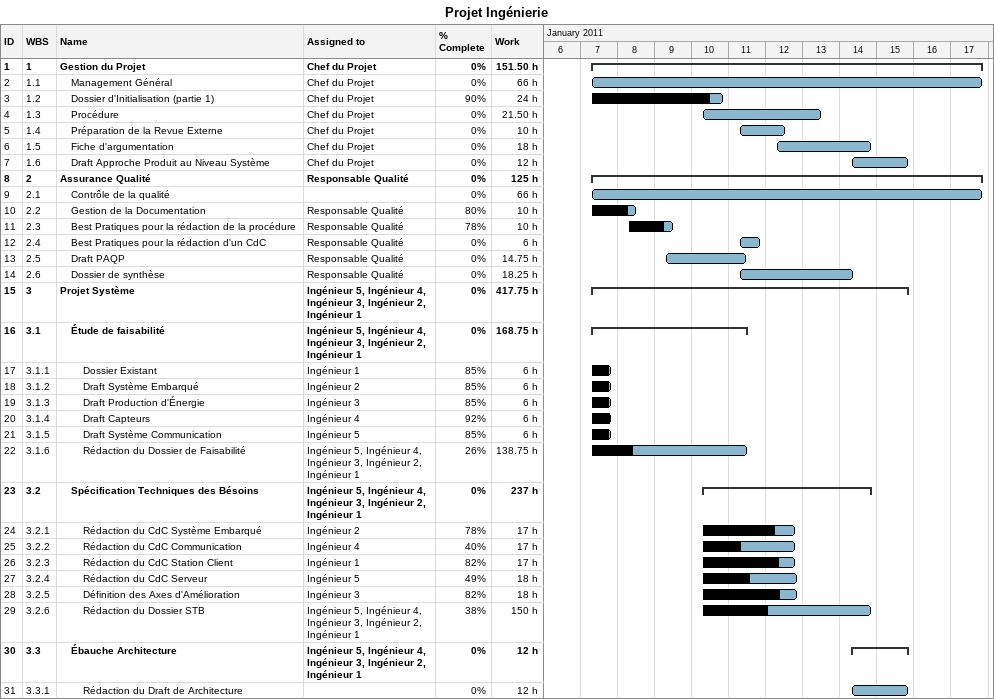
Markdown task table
Projet Ingénierie

| ID | WBS | Task | Start | Finish | Resources | % complete | Work (h) |
|---|---|---|---|---|---|---|---|
| 1 | 1 | **Gestion du Projet** | 2011-01-07 | 2011-01-17 | Chef du Projet | 0 | 151.50 |
| 2 | 1.1 | Management Général | 2011-01-07 | 2011-01-17 | Chef du Projet | 0 | 66 |
| 3 | 1.2 | Dossier d'Initialisation (partie 1) | 2011-01-07 | 2011-01-10 | Chef du Projet | 90 | 24 |
| 4 | 1.3 | Procédure | 2011-01-10 | 2011-01-13 | Chef du Projet | 0 | 21.50 |
| 5 | 1.4 | Préparation de la Revue Externe | 2011-01-11 | 2011-01-12 | Chef du Projet | 0 | 10 |
| 6 | 1.5 | Fiche d'argumentation | 2011-01-12 | 2011-01-14 | Chef du Projet | 0 | 18 |
| 7 | 1.6 | Draft Approche Produit au Niveau Système | 2011-01-14 | 2011-01-15 | Chef du Projet | 0 | 12 |
| 8 | 2 | **Assurance Qualité** | 2011-01-07 | 2011-01-17 | Responsable Qualité | 0 | 125 |
| 9 | 2.1 | Contrôle de la qualité | 2011-01-07 | 2011-01-17 |  | 0 | 66 |
| 10 | 2.2 | Gestion de la Documentation | 2011-01-07 | 2011-01-08 | Responsable Qualité | 80 | 10 |
| 11 | 2.3 | Best Pratiques pour la rédaction de la procédure | 2011-01-08 | 2011-01-09 | Responsable Qualité | 78 | 10 |
| 12 | 2.4 | Best Pratiques pour la rédaction d'un CdC | 2011-01-11 | 2011-01-11 | Responsable Qualité | 0 | 6 |
| 13 | 2.5 | Draft PAQP | 2011-01-09 | 2011-01-11 | Responsable Qualité | 0 | 14.75 |
| 14 | 2.6 | Dossier de synthèse | 2011-01-11 | 2011-01-14 | Responsable Qualité | 0 | 18.25 |
| 15 | 3 | **Projet Système** | 2011-01-07 | 2011-01-15 | Ingénieur 5, Ingénieur 4, Ingénieur 3, Ingénieur 2, Ingénieur 1 | 0 | 417.75 |
| 16 | 3.1 | **Étude de faisabilité** | 2011-01-07 | 2011-01-11 | Ingénieur 5, Ingénieur 4, Ingénieur 3, Ingénieur 2, Ingénieur 1 | 0 | 168.75 |
| 17 | 3.1.1 | Dossier Existant | 2011-01-07 | 2011-01-07 | Ingénieur 1 | 85 | 6 |
| 18 | 3.1.2 | Draft Système Embarqué | 2011-01-07 | 2011-01-07 | Ingénieur 2 | 85 | 6 |
| 19 | 3.1.3 | Draft Production d'Énergie | 2011-01-07 | 2011-01-07 | Ingénieur 3 | 85 | 6 |
| 20 | 3.1.4 | Draft Capteurs | 2011-01-07 | 2011-01-07 | Ingénieur 4 | 92 | 6 |
| 21 | 3.1.5 | Draft Système Communication | 2011-01-07 | 2011-01-07 | Ingénieur 5 | 85 | 6 |
| 22 | 3.1.6 | Rédaction du Dossier de Faisabilité | 2011-01-07 | 2011-01-11 | Ingénieur 5, Ingénieur 4, Ingénieur 3, Ingénieur 2, Ingénieur 1 | 26 | 138.75 |
| 23 | 3.2 | **Spécification Techniques des Bésoins** | 2011-01-10 | 2011-01-14 | Ingénieur 5, Ingénieur 4, Ingénieur 3, Ingénieur 2, Ingénieur 1 | 0 | 237 |
| 24 | 3.2.1 | Rédaction du CdC Système Embarqué | 2011-01-10 | 2011-01-12 | Ingénieur 2 | 78 | 17 |
| 25 | 3.2.2 | Rédaction du CdC Communication | 2011-01-10 | 2011-01-12 | Ingénieur 4 | 40 | 17 |
| 26 | 3.2.3 | Rédaction du CdC Station Client | 2011-01-10 | 2011-01-12 | Ingénieur 1 | 82 | 17 |
| 27 | 3.2.4 | Rédaction du CdC Serveur | 2011-01-10 | 2011-01-12 | Ingénieur 5 | 49 | 18 |
| 28 | 3.2.5 | Définition des Axes d'Amélioration | 2011-01-10 | 2011-01-12 | Ingénieur 3 | 82 | 18 |
| 29 | 3.2.6 | Rédaction du Dossier STB | 2011-01-10 | 2011-01-14 | Ingénieur 5, Ingénieur 4, Ingénieur 3, Ingénieur 2, Ingénieur 1 | 38 | 150 |
| 30 | 3.3 | **Ébauche Architecture** | 2011-01-14 | 2011-01-15 | Ingénieur 5, Ingénieur 4, Ingénieur 3, Ingénieur 2, Ingénieur 1 | 0 | 12 |
| 31 | 3.3.1 | Rédaction du Draft de Architecture | 2011-01-14 | 2011-01-15 |  | 0 | 12 |
